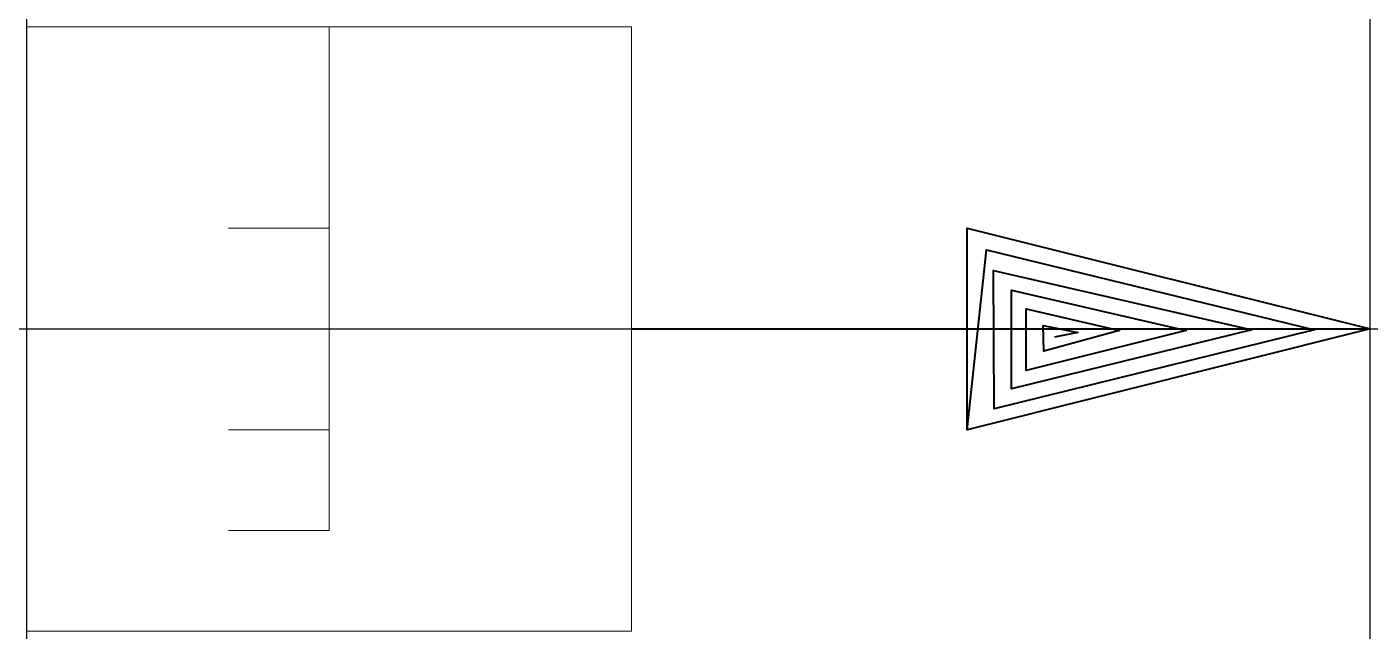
# Model space of a CAD drawing. Header units: millimetres. Extents: x 0 to 0.02, y 0 to 0.009.
import ezdxf

# ---------------------------------------------------------------- set-up
doc = ezdxf.new("R2010")
doc.units = ezdxf.units.MM
doc.header["$PDMODE"] = 2
doc.layers.add('Level 3', color=7, linetype='Continuous')
doc.layers.add('Level 7', color=7, linetype='Continuous')

# ---------------------------------------------------------------- blocks, each defined once
blk = doc.blocks.new('PITOT TUBE')
at = {"layer": 'Level 7', "color": 2, "linetype": 'Continuous', "lineweight": 13}
for p, q in [((0.0045, 0.006), (0.003, 0.006)), ((0.0045, 0.0045), (0.003, 0.0045)), ((0.0045, 0.003), (0.003, 0.003))]:
    blk.add_line(p, q, dxfattribs=at)
at = {"layer": 'Level 7', "color": 2, "linetype": 'Continuous', "lineweight": 13, "flags": 128}
for points in [[(0, 0), (0, 0.009), (0.009, 0.009), (0.009, 0), (0, 0)], [(0.0045, 0.009), (0.0045, 0.0015), (0.003, 0.0015)]]:
    blk.add_lwpolyline(points, dxfattribs=at)
blk = doc.blocks.new('00001A9')
at = {"layer": 'Level 3', "color": 131, "linetype": 'Continuous', "lineweight": 40, "true_color": 0x50f0ff, "flags": 128}
blk.add_lwpolyline([(-0.006, -0.0015), (-0.006, 0.0015), (0, 0), (-0.006, -0.0015), (-0.00571, 0.00118), (-0.00083, -0.00001), (-0.0056, -0.00119), (-0.00561, 0.00087), (-0.00176, -0.00001), (-0.00534, -0.00089), (-0.00534, 0.00058), (-0.00274, -0.00002), (-0.00512, -0.00062), (-0.00512, 0.0003), (-0.00373, -0.00002), (-0.00486, -0.00033), (-0.00487, 0.00005), (-0.00435, -0.00005), (-0.0047, -0.00012)], dxfattribs=at)
blk = doc.blocks.new('AVERAGING PITOT TUBE')
at = {"layer": 'Level 3', "color": 1, "linetype": 'Continuous', "lineweight": 40}
blk.add_line((0.004534, -0.000016), (0.015534, -0.000016), dxfattribs=at)
at = {"color": 9, "linetype": 'Continuous', "lineweight": 0, "true_color": 0xc8c8c8}
for name, p in [('PITOT TUBE', (-0.004466, -0.004516)), ('00001A9', (0.015534, -0.000016))]:
    blk.add_blockref(name, p, dxfattribs=at)

msp = doc.modelspace()

# ---------------------------------------------------------------- linework, layer by layer
for p in [(0, 0.0045), (0.02, 0.0045)]:
    msp.add_point(p)

# ---------------------------------------------------------------- block references
at = {"color": 5, "linetype": 'Continuous', "lineweight": 30}
msp.add_blockref('AVERAGING PITOT TUBE', (0.004466, 0.004516), dxfattribs=at)

doc.saveas('drawing.dxf')
